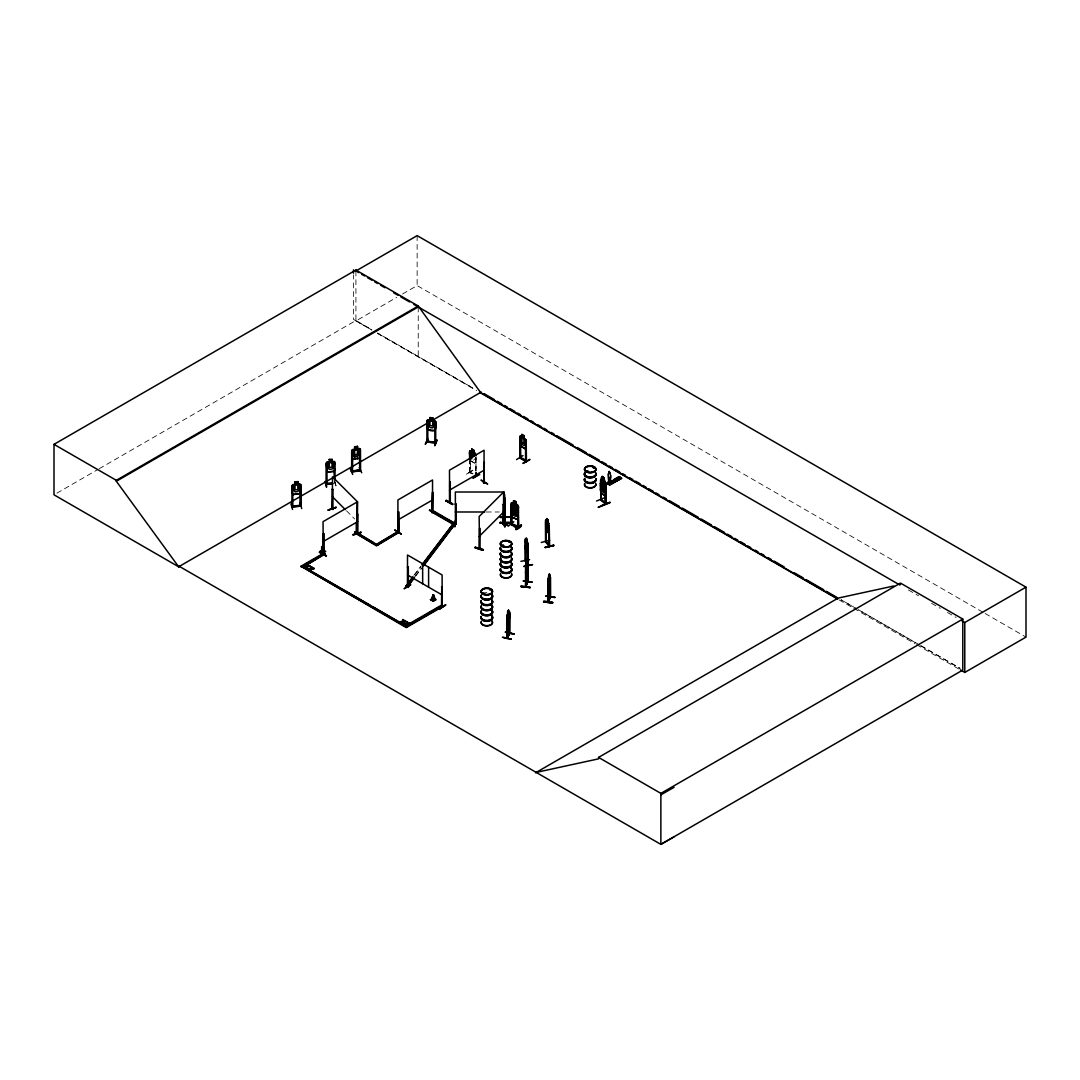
<?xml version="1.0" encoding="UTF-8"?>
<svg xmlns="http://www.w3.org/2000/svg" width="1080" height="1080" viewBox="0 0 1080 1080"><rect width="100%" height="100%" fill="white"/><g stroke="black" fill="none" stroke-linecap="round" stroke-linejoin="round"><path stroke-width="0.75" stroke-dasharray="5 3.75" d="M470.219 460.58L475.214 463.469L476.037 461.389M466.344 474.255L472.487 470.381M472.797 470.489L466.317 474.255M469.503 472.568L469.584 460.931M470.151 472.959L469.746 471.677L470.245 472.433M472.784 473.877L469.584 472.581L470.489 472.797L470.408 461.133M413.856 575.37L420.889 566.149M414.855 574.668L420.889 566.77M415.49 575.775L421.524 567.878M415.49 576.41L421.524 568.512M473.769 460.148L474.836 458.798M335.097 483.624L334.908 482.936M469.854 471.717L470.245 472.23M472.851 470.178L466.412 473.945M56.916 493.142L97.727 469.57M99.184 468.733L355.914 320.504L371.858 329.711M355.914 270.972L355.914 320.922L396.738 297.365M402.557 293.99L417.137 285.579L983.651 612.657M470.232 460.58L475.24 463.455M469.746 472.406L469.814 460.796M334.287 480.924L336.353 486.095L334.787 480.857M470.138 472.919L470.178 459.594M486.338 511.988L499.379 511.988M335.934 486.068L334.287 480.506M470.475 472.298L473.013 473.756M371.642 329.832L353.471 319.383L353.471 274.806M377.46 333.18L473.31 388.3L377.663 333.059M857.021 608.958L841.05 599.764L856.98 608.971M919.472 644.868L858.479 609.782L919.31 644.963M920.916 645.692L960.134 668.25M985.122 613.494L1026 637.106M908.428 589.964L918.54 595.796M931.541 603.302L940.221 608.31M947.443 612.481L956.111 617.49M920.754 645.786L959.89 668.385M355.914 320.922L371.858 330.129M377.663 333.477L476.699 390.65M839.106 599.886L852.255 607.487M853.726 608.324L915.098 643.761M916.555 644.612L958.932 669.074M346.518 510.813L354.686 518.967M476.199 457.772L476.199 471.096M475.97 454.829L475.983 472.892M475.619 457.448L475.619 470.759M475.389 457.569L475.389 470.894M418.244 306.95L418.244 356.9M417.137 235.629L417.137 285.579M485.325 592.704A5.724 3.308 0 0 1 486.81 592.596"/><path stroke-width="1.5" d="M526.082 585.9L527.661 581.877M527.971 544.212L527.539 542.781L527.715 582.39L527.58 581.054M433.188 597.335C432.432 589.288 437.683 603.639 431.96 600.115L433.269 594.702L433.985 598.725M610.119 483.557L610.511 477.252A2.038 1.175 60 0 0 610.214 474.458L610.187 472.433M610.511 477.252L610.214 483.502L608.648 482.476L609.066 484.07L608.742 481.937L607.554 482.625L607.716 483.786L619.866 477.265L607.527 483.584M527.499 566.933L525.865 573.899L525.663 571.968M546.21 530.442L546.278 542.12L545.495 541.755L549.315 546.507L548.91 523.543M546.237 541.62L549.612 546.44L549.221 525.974L549.234 546.494M550.53 596.376L547.938 602.1L548.154 579.191L547.992 580.662M547.992 602.073L548.181 600.912M548.546 601.695L549.342 577.368L548.654 583.524M550.017 597.524L550.22 577.071L549.95 597.456M550.611 597.119L550.53 577.125M521.221 585.995C548.707 589.95 502.619 584.712 530.172 587.493M521.114 586.683L521.235 585.981M503.456 504.144L504.279 504.333L503.456 504.144L503.496 524.718L503.618 492.035L479.156 516.51L479.561 548.707M503.159 524.111L503.901 524.259L503.618 504.185L503.159 524.624L503.942 524.205M503.348 523.395C504.576 525.029 503.037 523.841 503.361 523.787M506.642 623.363C508.491 631.638 512.514 600.912 506.979 615.37M543.564 601.776C551.961 600.534 559.292 604.8 543.564 601.776L552.474 603.045M543.672 601.493L552.569 602.788M543.686 601.168L552.582 602.438M322.11 552.393C319.383 537.57 328.928 555.363 321.462 552.082L322.542 546.831M432.608 600.44L433.04 594.864L431.663 599.657M608.796 471.623L608.675 473.688L609.309 471.339M609.282 482.193L608.486 482.855L609.444 482.544M608.539 482.895L609.282 482.598M511.218 639.09C492.521 634.676 508.802 639.414 511.245 639.117M525.501 586.102L525.501 586.913L525.569 565.394L527.283 560.007L527.351 582.363M321.327 551.151L322.65 546.696L321.179 551.624M433.148 594.729L431.811 599.184M507.411 637.821L507.02 617.774L507.046 638.321L506.696 637.484L509.733 633.758M509.301 633.002L509.679 633.015M509.233 633.744L509.45 611.82M526.217 562.883L525.865 586.994L526.068 566.5M474.998 547.655C482.558 547.493 489.281 553.136 474.998 547.655L482.976 550.246M475.214 547.385L483.233 550.031M475.227 547.074L483.165 550.044M321.462 552.082L322.596 546.899L324.432 551.462M431.96 600.115L433.08 594.945M520.898 561.33L529.619 559.697M513.635 503.091L513.581 500.688L516.078 501.66L516.024 504.158L518.454 506.048L518.508 527.486C514.026 529.119 509.76 521.303 511.907 524.718L512.014 504.563L511.151 504.428L512.014 504.563M512.096 523.841L518.711 526.567L517.685 526.621M512.096 524.57C508.315 523.152 521.451 527.688 517.82 527.229M517.685 527.162L517.955 507.033L518.602 527.229M548.168 579.245L549.963 575.276L549.437 576.558L549.464 573.966L548.289 579.785L548.303 602.181L550.557 597.119M549.302 531.509L548.829 533.493L545.913 529.74L546.008 519.966M482.922 593.622L483.935 592.907M489.74 589.95L490.658 589.869M502.268 545.927L502.416 545.306M503.658 545.427L502.497 545.602L503.807 545.927M509.004 542.12L509.936 541.971L509.193 542.227M506.736 616.775L507.074 615.33L506.736 638.253L509.733 633.029M587.304 471.366L587.02 471.366M593.555 467.897L593.73 467.235L593.312 467.856M593.352 467.262L593.919 467.411M615.047 480.101L616.207 479.831L615.047 479.682M505.076 522.653L504.725 497.502M521.208 586.413L530.186 587.561M525.501 559.94L525.447 560.493M525.785 560.317L525.42 561.168L525.177 539.271M507.668 614.264L507.195 638.226M549.666 540.257L541.283 542.471M319.464 552.231C340.416 563.058 305.586 544.685 325.998 555.917M401.18 534.019L394.673 529.942L401.233 534.047M452.425 504.482L445.905 500.729L452.425 504.495L452.79 503.874L446.243 500.162L445.905 500.783M452.736 504.252L445.932 500.702M600.993 492.642L605.043 495.882L605.624 493.979M328.361 510.192L336.285 507.222L328.144 510.057M336.285 507.492L328.158 510.017M525.339 448.713L526.122 446.715M519.804 443.084L520.398 445.945L525.393 448.835L526.19 446.769M359.316 458.312L360.288 455.774M351.783 457.151L352.58 459.473L359.411 458.433L360.382 455.774M525.542 565.421L526.946 558.711L526.217 570.254L525.893 569.133M526.325 560.547L526.946 558.711M526.325 561.37L526.716 560.358M526.918 561.317L527.594 560.358M526.217 563.706L526.824 562.113M526.217 568.296L526.824 566.703M523.355 580.905L532.319 582.106L523.274 581.081M525.569 586.899L527.796 581.58M426.964 421.808L427.775 421.902L427.802 442.085L426.816 441.976M426.924 427.14L427.829 429.705C436.374 433.229 436.28 428.76 435.753 421.646L434.714 420.633L427.91 419.89L427.019 420.593L427.91 429.638L434.673 430.461M429.867 420.066L429.881 417.542L432.824 417.933L432.796 420.444M432.796 417.987L432.702 420.512L434.174 421.524L434.174 426.114L432.702 427.882L429.962 427.532L428.49 425.371L428.49 420.782L429.962 420.161L429.975 417.636L432.716 418.001M427.397 439.169L425.318 444.38L427.829 438.858M434.7 420.701L432.716 420.458M435.82 442.949C434.835 443.961 423.495 440.788 427.721 441.382M426.978 441.275L427.802 442.085L426.897 441.963L426.951 420.498L429.975 420.093M435.74 421.7L435.686 443.151L435.807 442.193L434.754 442.476M435.659 423.131L434.849 423.023L434.916 443.07L435.753 443.124M434.916 443.07L435.713 442.908M427.667 441.356L435.82 442.22M436.806 440.033L434.768 445.621L436.86 440.073M434.849 445.554L436.928 440.411M300.753 491.211L299.781 493.749L292.882 494.519L299.849 493.817L300.875 491.279M335.003 480.303L335.097 462.132L334.058 461.376L327.146 462.065L326.214 463.091L327.132 472.041L334.098 471.339L335.111 468.801M518.441 512.555L517.617 514.742L511.893 512.352L511.205 509.544M360.396 470.502C343.859 473.013 354.011 470.34 360.396 469.773M305.991 568.026L306.518 566.339L306.504 568.337L307.26 565.947L309.933 565.933L307.166 566.703M310.73 569.187L310.824 568.431L308.016 568.782L308.516 569.484L310.73 568.769L310.716 570.767L311.378 568.728L314.145 568.364L311.378 569.133L311.472 566.825L310.824 568.836M402.368 623.498L403.029 621.864L405.796 621.513L403.029 621.459L401.855 623.187L403.137 619.556L403.65 620.271L403.137 619.556M307.274 564.813L306.612 566.406L307.274 564.394L307.787 565.11L307.274 564.394M409.509 623.241L410.009 623.943L407.241 624.294L407.336 623.538L410.009 623.525L407.241 623.889L406.58 625.928L407.349 621.986L407.336 623.957M407.349 621.986L406.688 623.997L403.88 624.362L406.688 623.592M307.26 566.365L307.787 564.692M311.999 567.121L311.472 568.796L314.145 568.782M401.855 623.187L402.476 621.162L399.668 621.932M403.65 619.852L403.124 621.527L405.796 621.095M407.336 623.538L407.862 622.283M548.775 575.788L549.221 574.776M548.775 576.612L549.221 575.6M548.262 579.258L548.626 575.64M548.221 581.648L548.221 601.628M548.14 589.113C551.34 583.875 544.226 594.567 549.963 585.131M548.235 601.047L550.192 597.011L549.963 575.276M350.312 469.071L352.742 474.458M523.017 455.558L516.524 459.581M601.277 491.778L600.98 500.243L601.115 477.94L605.678 482.652L605.529 503.564M290.939 503.928L292.559 509.517M326.74 486.945L325.228 481.41L326.349 487.04M407.444 587.142L407.511 554.999L442.112 574.979L442.179 607.136L440.856 605.529L406.256 625.509M408.389 586.629L407.43 586.346L408.281 586.535M408.389 587.358L408.321 567.338L407.511 567.135L408.321 567.338M476.199 472.77C475.16 478.157 475.646 473.999 476.199 476.01M508.1 526.23L513.81 521.748M455.152 521.195L454.761 526.865L455.207 521.154M455.126 521.505L455.22 526.46M519.71 457.893L520.668 458.15L520.587 443.165M524.07 435.605L523.922 438.143L524.07 435.605L521.87 434.417L520.87 441.801L521.937 444.38L523.922 445.527L524.988 444.177L524.988 439.587L523.922 438.143L526.19 440.168L526.19 461.646C527.337 459.945 512.973 453.992 525.569 460.593M503.888 523.584L503.159 523.894M503.915 524.273L503.942 523.476M357.925 533.237L357.386 533.52M398.79 531.185L397.858 531.346L398.817 531.144M432.729 512.298L432.405 511.38M507.614 611.807L508.613 610.146L507.762 612.765L508.329 610.956M509.274 633.785L509.571 613.292L509.922 633.407M506.966 625.239L509.261 621.378M505.535 632.124L514.107 634.082L505.413 632.313M507.141 638.226L509.868 633.339M514.134 633.96L505.386 632.016M291.749 506.817L300.848 506.101L300.699 485.946L299.889 486.027L300.038 506.21M291.843 506.291L300.793 505.183L299.889 506.007M332.627 483.151L326.012 483.584L332.681 483.341M332.681 483.854L326.093 484.542L326.093 464.346L326.957 464.454L326.093 464.346M357.939 533.169L356.994 534.182L357.007 501.323L332.546 476.847L332.195 509.085L332.546 488.983L333.031 509.396L332.492 508.923M356.724 533.048L356.738 521.573M357.224 533.79L357.642 533.075M502.443 545.521L503.483 546.115L503.186 545.117M484.569 593.541L483.057 593.649M586.629 471.231L586.886 471.596M587.952 471.353L586.75 471.636M616.113 480.168L615.344 479.588M414.477 577.719L407.444 586.94L405.81 586.521L412.844 576.68M421.902 564.827L453.087 524.016L454.721 524.435L423.536 565.866M405.81 586.521L411.845 578.624M422.914 564.138L453.087 524.016M414.477 577.098L407.444 586.319L405.81 585.9M423.536 565.245L454.721 524.435M360.369 469.989L351.756 471.353L351.675 472.108L351.689 450.589L352.607 449.564L359.383 448.524L360.41 449.226L360.382 470.691L351.824 472.082M527.715 582.336L527.985 545.157L528.296 565.515M525.919 586.926L527.351 581.837M545.549 541.755L545.589 520.236M548.937 545.36L549.153 545.711M549.572 546.386L545.94 541.701M600.467 499.838L605.705 504.05L605.489 483.584L605.164 503.699M351.81 450.657L352.674 449.685M456.233 523.611L454.127 524.286L432.5 511.799L433.769 511.07L455.396 523.557M455.436 524.34C457.826 524.624 454.491 521.937 455.436 524.367L455.342 492.007L504.279 492.007L504.252 524.327M504.346 523.611L503.55 523.611M319.721 552.029L326.255 555.755M295.029 484.461L293.558 485.433L293.558 490.023L295.029 491.846L297.81 491.562L299.281 489.456L299.281 484.866L297.81 484.191L297.891 481.586L294.921 481.882L295.029 484.461L291.965 485.568L291.911 507.033L292.005 506.277M326.322 463.118L327.186 462.132M479.561 528.242L479.52 548.694M503.901 504.279L503.213 504.603M507.857 525.352L500.054 522.558M479.425 548.721L479.831 528.323M509.49 633.326L509.571 632.543M479.156 536.49L503.618 512.028M292.761 505.994L291.749 506.088L292.815 506.898L292.721 486.932L291.897 487.013M299.889 505.278L300.726 505.4M327.051 484.421L326.903 464.265M545.535 520.344L548.883 523.598M525.717 561.114L525.717 547.789M528.269 564.84L525.447 560.696M323.906 553.527L323.069 553.73M397.858 531.346L398.804 531.32M432.824 512.271L432.54 492.129L431.892 512.487L432.608 512.069M449.834 501.728L449.415 502.362L450.131 501.944M515.943 506.547L513.486 505.548L513.567 508.127M515.997 508.964L517.144 510.327L517.144 514.917L515.916 516.389L513.621 515.444L512.393 512.987L512.393 508.397L513.621 508.073M511.029 514.471L511.785 517.226L517.617 519.534L518.373 517.388L517.59 509.612L511.812 507.317L511.083 507.83L511.11 514.499M517.536 509.666L518.454 510.84M518.4 517.482L517.495 519.48L511.907 517.118M513.581 500.688L513.662 503.253L512.447 503.564L512.447 508.154L513.662 510.638L515.943 511.583L517.158 510.125L516.078 501.66M517.658 504.779L511.961 502.538M511.893 512.352L517.617 514.593M518.616 507.317L517.765 507.195M521.303 524.84C522.639 528.12 507.924 533.412 521.343 524.907M515.916 529.551L521.397 525.258M319.923 551.543L322.691 549.95C315.171 552.865 326.592 552.177 322.974 553.824M484.313 482.558C484.663 479.925 482.328 483.651 484.313 482.558L484.083 462.362L483.665 482.855L484.394 482.463L483.435 482.72M602.168 483.745L600.332 483.246L600.993 482.895M586.386 471.056L587.385 470.813M354.699 449.361L353.255 450.414L353.255 455.004L354.699 456.732L357.413 456.3L358.857 454.1L358.857 449.51L357.413 448.929M526.19 461.646L519.777 457.933L519.804 436.482L521.937 436.833L521.87 434.417M519.804 436.482L520.519 436.104M511.11 507.951L511.907 507.37M456.26 524.124L445.298 518.346M455.342 524.124L454.127 524.286M456.165 524.354L456.165 504.144L455.342 504.144L456.165 504.144M503.577 524.164L504.374 524.124M433.188 594.986L434.916 599.495M607.986 483.854L619.826 477.265M609.161 484.637L621.189 478.022M621.014 477.725L621.581 478.264L609.417 484.772L621.608 478.264L609.836 485.014L607.379 483.597L619.272 476.726C615.587 477.158 623.781 480.127 618.084 477.239M610.902 484.056L610.902 483.192L609.296 484.502M621.418 478.062L619.272 476.564M323.622 533.466L323.568 553.446M357.291 514.296L357.224 534.317L357.71 533.763M470.178 452.939L469.584 452.601L470.178 459.594M354.915 531.751L361.085 535.694M398.507 511.772L398.817 531.86L398.736 511.893M432.851 512.231L432.175 512.582L432.756 492.251M450.063 482.004L450.293 502.187L450.293 482.139M483.827 482.787L484.313 462.496M475.43 475.214L476.213 475.335M479.399 473.904C473.135 479.291 468.356 479.655 479.75 474.525M436.334 513.783L429.813 510.057M398.507 531.023L398.088 532.251L398.804 531.832L397.858 532.13L397.926 499.959L432.54 479.979L432.5 512.419L452.695 524.07M449.699 482.476L449.631 502.497L450.293 502.119M404.231 588.789L410.778 584.712L404.325 588.479M407.538 587.169L408.281 587.264M441.518 606.839L441.747 586.643L442.341 606.933M442.341 586.98L441.518 586.778M441.45 606.204L442.422 606.245L406.256 626.967L301.023 566.217L406.256 627.588L442.125 606.879M439.425 609.147C458.69 596.025 426.006 617.625 445.608 605.178M179.442 566.42L178.74 566.838L54 494.815L54 444.353L355.914 270.041L418.244 306.018L480.573 392.472L837.432 598.509M355.914 270.041L355.914 270.972L417.137 235.629L1026 587.156L1026 637.106L964.778 672.449L960.404 669.911M54 444.353L116.33 480.33L418.244 306.018M674.082 836.838L660.865 844.371L179.361 566.379L178.646 566.784L116.33 481.262L418.244 306.95M178.646 566.784L426.721 423.549M432.554 420.201L481.275 392.067M471.771 451.467L471.771 449.01L471.771 451.629L470.718 451.832L471.771 459M476.037 454.788L475.214 453.533C467.478 447.026 469.921 452.79 469.584 459.257M471.704 449.05L473.904 450.239L473.837 452.736L475.281 453.492M323.041 541.647L357.642 521.667M520.412 436.037L526.19 440.168L526.419 461.511L519.98 457.758L519.993 437.832L520.425 458.312M376.515 544.442L398.142 531.32L399.411 532.049L376.515 545.886L354.888 532.778L356.144 532.049L377.771 545.157M354.888 533.399L356.144 532.669L373.451 542.66M322.906 553.27L325.688 551.475L322.906 549.882M301.023 566.217L323.919 553L325.175 553.73L303.548 566.838L302.292 566.109L301.023 566.838M303.723 565.286L313.821 559.454M316.71 557.793L323.919 553.621L325.175 554.351M325.175 553.73L303.548 566.838M525.542 441.288L526.351 441.49L525.542 441.288L525.569 461.322M520.398 445.945L525.393 448.835M397.926 519.939L432.54 499.959M449.483 490.185L484.083 470.205M379.39 542.768L398.142 531.954L399.411 532.669M432.5 512.419L433.769 511.69L442.422 516.686M354.888 532.778L376.515 545.265L399.411 532.049M523.098 463.064C532.845 457.421 531.806 458.851 523.152 463.455M608.769 473.634A2.038 1.175 60 0 0 608.472 476.077L608.783 482.827M607.554 482.625L608.918 482.031M613.845 479.682C619.637 482.288 611.334 480.114 615.033 478.994L617.193 480.249M616.1 478.386C621.891 480.992 613.575 478.818 617.288 477.698L619.448 478.953M607.716 482.72L609.552 484.475L610.902 483.192M609.323 484.61L621.04 477.846M430.421 599.711L433.188 597.915M430.421 599.643L433.188 601.304L436.171 599.643L433.404 597.915M420.674 617.814L406.256 626.13L406.593 623.93L404.379 624.645L406.593 624.348M423.549 616.14L439.412 606.987M535.518 772.821L838.148 598.091L893.903 585.968M536.22 772.403L598.55 758.849L598.55 757.404L900.464 583.092L962.793 619.07L962.793 670.059L660.865 844.371L660.865 793.382L962.793 619.07M900.464 584.537L899.762 584.955L413.897 304.439M961.889 620.825L964.778 622.499L1026 587.156M660.865 794.84L674.082 787.307M483.611 593.595L484.353 593.744M426.964 441.058L427.694 441.126M600.885 482.827L605.678 487.445M602.221 483.881L601.344 483.989L601.344 488.579L602.221 491.252L603.869 492.575L604.746 491.306L603.869 485.19L604.976 486.108M600.332 489.848L600.413 483.219M605.003 496.044L600.871 492.723L600.413 489.807M604.031 477.873L602.221 476.483L604.031 477.873L604.76 481.923L603.895 487.769L601.412 483.773L602.303 476.456L602.303 478.913M601.02 480.222L601.074 500.243L600.534 479.831L601.277 480.114M605.07 481.288L605.678 482.652M600.494 484.988L601.02 487.877L605.164 491.184L605.759 489.226M600.804 499.702L606.015 503.995L605.961 483.975L605.232 483.678M601.02 487.877L605.124 491.063M600.804 498.933L601.074 499.514M596.565 500.999L604.098 497.921M602.168 505.183C629.033 494.762 575.883 516.226 609.944 502.754M483.989 482.369L484.083 450.225L449.483 470.205L449.631 502.497M398.196 532.224L398.156 512.231M332.964 489.402L332.262 489.078M352.998 534.519L361.139 532.399L353.214 535.073M359.586 469.881L359.707 470.867L359.627 470.111M360.45 470.732L360.288 449.226L359.316 448.565M511.38 523.53L512.014 523.787M517.874 526.986L517.955 507.033M548.06 522.544L548.1 520.061L547.965 532.399M548.1 522.518L547.965 529.942L546.169 525.717L546.79 521.1M546.21 522.113L545.576 521.762L545.792 542.146M545.94 540.972L546.237 542.146M545.279 547.155L553.851 545.643L545.306 547.223M553.676 545.306L545.332 547.587M545.279 547.56L553.662 545.009M587.601 471.744L586.359 471.353M327.011 483.732L326.808 484.232M321.867 550.773L322.663 550.611M483.719 482.139L484.394 481.734L483.665 482.328M525.461 540.675L525.42 561.168M526.946 541.715L527.62 542.822M525.461 548.816C523.571 539.636 527.432 557.82 527.877 550.841M528.053 564.449L528.012 564.354M532.494 564.503L523.76 566.487L532.494 564.786M407.768 586.251L407.511 587.115M354.699 450.185L357.413 449.739M354.699 454.775L357.413 454.329M352.526 451.967L351.635 451.913L352.526 451.967L352.418 471.717M359.505 450.671L360.382 450.711L359.505 450.671L359.694 470.839M359.289 467.654L361.719 472.757M511.178 523.76L511.907 523.989M511.339 524.259L511.339 504.279M309.933 566.352L304.304 567.054M311.472 568.377L314.145 568.364M405.796 621.513L400.167 622.215M306.612 566.001L303.804 566.77M309.933 565.933L307.166 566.298L306.504 568.337M329.171 459.405L332.154 459.162L332.046 461.714L333.531 462.389L333.531 466.979L332.046 469.085L329.279 469.368L327.794 467.546L327.794 462.956L329.279 461.983L329.184 459.459M334.125 463.55L335.003 463.644L334.125 463.55L334.179 478.71M334.098 471.339L327.132 472.041M294.935 481.937L297.81 481.734M297.783 481.68L297.81 484.191L300.875 484.663L300.753 506.101L292.005 507.006M300.105 503.01L301.725 508.558M487.593 484.124L481.005 480.087L487.526 483.813M429.502 510.165L434.768 513.149M354.645 531.86L359.87 534.843M475.943 476.226L475.983 472.892M520.223 458.271L519.71 457.164L520.425 457.583M525.771 461.133L525.771 441.153M352.337 471.757L352.445 451.791M326.255 484.529L326.174 483.543M508.478 612.725L508.478 620.096L507.614 621.648L507.141 620.5M504.589 503.456L504.563 499.23L504.468 501.836M504.522 506.034L504.617 504.549L504.63 512.636M504.86 521.546L504.913 526.865L504.346 521.573M504.63 494.451L504.63 522.612M455.342 511.988L484.704 511.988M500.296 517.131L509.476 517.293M500.296 522.383L509.476 522.329L509.476 523.017L500.296 523.017L500.296 522.315M500.296 522.747L509.476 522.666M500.296 522.95L509.476 522.95M434.957 442.085L434.754 442.989M435.686 442.422L427.869 441.382M528.026 565.137L528.106 564.435M526.19 560.399L526.217 572.711M545.967 596.241L554.877 597.551M432.608 511.339L431.892 512.487M507.573 611.78L507.708 614.29M587.304 470.759L588.019 471.177M511.785 523.962L511.826 524.731M518.427 526.77L518.427 527.499M504.428 526.446L504.428 522.518M504.873 526.811L504.833 522.842M513.662 500.796L515.943 501.755M513.716 503.213L511.137 502.997L511.205 524.462M502.443 545.683L502.767 545.954M408.321 587.318L407.727 567M355.914 270.972L358.817 272.646M361.719 274.32L364.621 275.994M367.511 277.668L371.858 280.179M374.76 281.853L377.663 283.527M380.565 285.201L384.912 287.712M393.606 292.734L397.953 295.245M400.856 296.919L409.55 301.928M484.191 393.741L494.384 399.627M497.3 401.315L501.674 403.839M504.576 405.513L507.492 407.201M510.408 408.875L514.782 411.399M517.698 413.087L520.601 414.774M523.517 416.448L527.89 418.973M530.807 420.66L533.709 422.334M538.083 424.858L540.999 426.546M543.915 428.22L546.817 429.908M551.192 432.432L554.108 434.106M557.024 435.794L573.048 445.041M577.409 447.565L586.157 452.615M589.059 454.288L599.265 460.175M602.168 461.862L606.542 464.387M609.457 466.061L612.374 467.748M615.289 469.436L619.65 471.947M622.566 473.634L625.482 475.322M629.843 477.833L632.759 479.52M635.675 481.208L640.049 483.732M642.965 485.406L645.867 487.094M648.783 488.768L653.157 491.292M656.073 492.98L658.976 494.654M663.35 497.178L666.265 498.865M669.182 500.54L679.374 506.425M682.29 508.113L698.315 517.361M701.217 519.048L711.423 524.934M714.326 526.608L724.532 532.508M727.434 534.182L731.808 536.706M734.724 538.394L737.64 540.067M740.556 541.755L744.917 544.28M747.833 545.954L750.749 547.641M755.109 550.165L758.025 551.84M760.941 553.527L763.857 555.201M768.231 557.726L771.134 559.413M774.05 561.087L784.242 566.987M794.448 572.873L803.183 577.908M806.099 579.596L823.581 589.68M826.484 591.368L836.69 597.254M479.615 392.337L837.648 599.049M608.31 483.759L608.31 482.301L609.066 482.612M609.066 484.07L608.405 482.233M470.259 450.671L471.852 451.589M469.557 453.479L473.769 455.895M407.511 574.979L442.112 594.958M311.999 567.54L311.472 566.825M305.168 567.783L370.035 605.232M372.911 606.893L398.858 621.864M401.746 623.538L407.511 626.859L302.292 566.109M598.55 757.404L660.865 793.382M300.767 484.718L299.768 483.935L292.896 484.542M601.331 499.622L605.975 503.199M332.978 508.626L332.222 508.288L332.276 509.126M332.276 508.397L332.735 509.517M332.546 496.827L345.357 509.652M548.1 520.061L546.75 518.508L546.79 530.928M546.79 521.924L547.965 523.395M546.79 526.5L547.965 527.985M545.832 541.404L545.521 541.809M474.836 454.208L473.769 450.32M353.012 534.843L360.909 532.116M475.187 453.6L475.889 454.829M526.136 540.176L525.38 538.933L527.526 542.849M525.393 548.788L527.648 552.704M525.461 560.655L528.255 565.529M357.413 458.757L357.507 446.364L354.577 446.783L354.699 459.189M357.48 448.767L357.48 446.31M351.689 457.178L352.607 459.54M292.882 494.519L291.951 492.102L292.046 485.527M499.851 522.72L507.789 525.056M548.289 584.375L548.654 585.495L549.707 581.108L549.369 573.952M433.526 594.918L434.768 599.981M324.284 551.948L323.041 546.885L323.744 552.312M586.535 471.056L586.305 471.433A5.711 3.294 0 0 0 595.715 469.935A5.711 3.294 0 0 0 588.721 465.899A5.711 3.294 0 0 0 586.157 471.407M506.763 623.308L507.06 625.253M356.994 534.182L357.642 501.687L323.041 521.667L323.244 553.959L323.257 533.938M433.445 594.972L434.228 600.359M525.569 571.955L525.771 573.885M608.472 476.077L608.769 482.679M433.323 594.999L433.431 600.52M322.826 546.966L322.947 552.488M504.576 502.146L504.563 499.23M964.778 622.499L964.778 672.449M610.74 483.084L610.74 483.786M608.742 481.937L608.742 482.8M603.788 485.231C605.381 482.8 600.534 478.967 602.14 483.908M526.838 558.698L526.824 571.131M508.518 610.133L508.586 612.738M473.769 456.651L473.769 453.6L471.771 452.452L471.771 457.043M469.719 451.183L469.814 459.121M441.747 586.643L441.747 606.623M435.983 513.999L429.449 510.273M428.598 567.176L428.598 587.156M422.658 563.746L422.658 583.726M408.092 567.473L408.159 587.493M357.871 513.958L357.871 534.006M356.319 522.761L356.279 533.196M353.471 269.851L353.471 273.159M323.838 533.588L323.851 553.649M116.33 480.33L116.33 481.262M595.688 483.597A5.684 3.281 0 0 1 590.193 487.728A5.684 3.281 0 0 1 584.699 483.597M595.715 473.783A5.711 3.294 0 0 1 590.193 477.927A5.711 3.294 0 0 1 584.672 473.783M595.728 472.851A5.724 3.308 0 0 1 590.193 477.009A5.724 3.308 0 0 1 584.658 472.851M595.715 479.291A5.711 3.294 0 0 1 590.193 483.449A5.711 3.294 0 0 1 584.672 479.291M595.796 478.953A5.805 3.348 0 0 1 590.193 483.179A5.805 3.348 0 0 1 584.591 478.953M595.796 478.67A5.805 3.348 0 0 1 590.193 482.895A5.805 3.348 0 0 1 584.591 478.67M595.728 478.359A5.724 3.308 0 0 1 590.193 482.531A5.724 3.308 0 0 1 584.658 478.359M595.796 473.445A5.805 3.348 0 0 1 590.193 477.657A5.805 3.348 0 0 1 584.591 473.445M595.796 473.162A5.805 3.348 0 0 1 590.193 477.374A5.805 3.348 0 0 1 584.591 473.162M595.715 483.894A5.711 3.294 0 0 1 590.193 488.052A5.711 3.294 0 0 1 584.672 483.894M511.569 557.969A5.684 3.281 0 0 1 506.075 562.1A5.684 3.281 0 0 1 500.58 557.969M511.583 548.14A5.711 3.294 0 0 1 506.075 552.285A5.711 3.294 0 0 1 500.553 548.14M511.596 547.209A5.724 3.308 0 0 1 506.075 551.381A5.724 3.308 0 0 1 500.54 547.209M511.583 553.649A5.711 3.294 0 0 1 506.075 557.807A5.711 3.294 0 0 1 500.553 553.649M511.096 552.514A5.805 3.348 0 0 1 506.831 557.51A5.805 3.348 0 0 1 500.459 553.325M511.096 552.231A5.805 3.348 0 0 1 506.831 557.226A5.805 3.348 0 0 1 500.459 553.041M511.596 552.731A5.724 3.308 0 0 1 506.075 556.889A5.724 3.308 0 0 1 500.54 552.731M511.096 546.993A5.805 3.348 0 0 1 506.831 552.001A5.805 3.348 0 0 1 500.459 547.803M511.096 546.71A5.805 3.348 0 0 1 506.831 551.718A5.805 3.348 0 0 1 500.459 547.519M511.583 558.32A5.697 3.294 0 0 1 506.075 562.451A5.697 3.294 0 0 1 500.567 558.32M511.583 558.792A5.697 3.294 0 0 1 506.075 562.937A5.697 3.294 0 0 1 500.567 558.792M511.569 573.683A5.684 3.281 0 0 1 506.075 577.813A5.684 3.281 0 0 1 500.58 573.683M511.61 558.495A5.738 3.308 0 0 1 506.075 562.667A5.738 3.308 0 0 1 500.526 558.495M511.583 563.855A5.711 3.294 0 0 1 506.075 567.999A5.711 3.294 0 0 1 500.553 563.855M511.596 562.923A5.724 3.308 0 0 1 506.075 567.095A5.724 3.308 0 0 1 500.54 562.923M511.583 569.363A5.711 3.294 0 0 1 506.075 573.52A5.711 3.294 0 0 1 500.553 569.363M511.096 568.229A5.805 3.348 0 0 1 506.831 573.224A5.805 3.348 0 0 1 500.459 569.038M511.096 567.945A5.805 3.348 0 0 1 506.831 572.94A5.805 3.348 0 0 1 500.459 568.755M511.596 568.445A5.724 3.308 0 0 1 506.075 572.602A5.724 3.308 0 0 1 500.54 568.445M511.096 562.707A5.805 3.348 0 0 1 506.831 567.716A5.805 3.348 0 0 1 500.459 563.517M511.096 562.424A5.805 3.348 0 0 1 506.831 567.432A5.805 3.348 0 0 1 500.459 563.234M511.596 573.993A5.724 3.308 0 0 1 506.075 578.151A5.724 3.308 0 0 1 500.54 573.993M491.751 594.243A5.711 3.294 0 0 1 487.553 599.171A5.711 3.294 0 0 1 481.288 595.039M491.764 600.683A5.724 3.308 0 0 1 487.553 605.61A5.724 3.308 0 0 1 481.275 601.479M491.832 600.332A5.805 3.348 0 0 1 487.566 605.34A5.805 3.348 0 0 1 481.208 601.142M491.832 600.048A5.805 3.348 0 0 1 487.566 605.057A5.805 3.348 0 0 1 481.208 600.858M491.832 594.824A5.805 3.348 0 0 1 487.566 599.819A5.805 3.348 0 0 1 481.208 595.634M491.832 594.54A5.805 3.348 0 0 1 487.566 599.535A5.805 3.348 0 0 1 481.208 595.35M491.764 595.175A5.724 3.308 0 0 1 487.553 600.102A5.724 3.308 0 0 1 481.275 595.971M491.751 599.764A5.711 3.294 0 0 1 487.553 604.679A5.711 3.294 0 0 1 481.288 600.561M491.751 605.34A5.697 3.294 0 0 1 487.553 610.254A5.697 3.294 0 0 1 481.302 606.137M491.751 604.989A5.697 3.294 0 0 1 487.553 609.889A5.697 3.294 0 0 1 481.302 605.772M491.778 605.515A5.738 3.308 0 0 1 487.553 610.443A5.738 3.308 0 0 1 481.275 606.312M491.764 610.889A5.724 3.308 0 0 1 487.553 615.816A5.724 3.308 0 0 1 481.275 611.685M491.751 609.957A5.711 3.294 0 0 1 487.553 614.885A5.711 3.294 0 0 1 481.288 610.754M491.764 616.397A5.724 3.308 0 0 1 487.553 621.324A5.724 3.308 0 0 1 481.275 617.193M491.832 616.046A5.805 3.348 0 0 1 487.566 621.054A5.805 3.348 0 0 1 481.208 616.856M491.832 615.762A5.805 3.348 0 0 1 487.566 620.77A5.805 3.348 0 0 1 481.208 616.572M491.832 610.538A5.805 3.348 0 0 1 487.566 615.533A5.805 3.348 0 0 1 481.208 611.348M491.832 610.254A5.805 3.348 0 0 1 487.566 615.249A5.805 3.348 0 0 1 481.208 611.064M491.751 615.479A5.711 3.294 0 0 1 487.553 620.393A5.711 3.294 0 0 1 481.288 616.275M491.778 621.014A5.738 3.308 0 0 1 487.553 625.955A5.738 3.308 0 0 1 481.275 621.81M491.751 620.703A5.697 3.294 0 0 1 487.553 625.604A5.697 3.294 0 0 1 481.302 621.486M491.751 605.799A5.697 3.294 0 0 1 488.282 610.632A5.697 3.294 0 0 1 481.113 607.446M550.112 582.188L549.976 585.171L550.206 582.201M604.476 492.277L602.937 488.754L601.992 490.361L601.412 489.915L602.573 487.904L601.466 484.218L602.91 487.634C603.572 484.461 605.637 487.431 603.288 488.511L604.476 492.277M516.848 515.943L514.701 512.77C513.702 516.226 510.867 513.769 514.175 512.014L512.636 508.586L514.661 511.663C515.538 508.315 518.495 510.84 515.201 512.447L516.848 515.943M527.378 547.979L526.905 549.113C523.503 537.192 527.796 532.224 527.378 547.979M546.062 596.066L554.958 597.362L546.062 596.066M432.851 511.502L432.162 511.893L432.851 511.502M508.478 613.548L507.614 619.677L508.478 613.548M356.927 446.958L355.185 447.242L355.185 448.052L356.927 447.782L356.927 446.958M331.56 459.716L329.778 459.891L329.778 460.714L331.56 460.539L331.56 459.716M332.046 462.537L329.279 462.807L329.279 467.397L332.046 467.127L332.046 462.537M297.31 482.193L295.529 482.369L295.529 483.192L297.31 483.017L297.31 482.193M297.81 485.014L295.029 485.285L295.029 489.875L297.81 489.605L297.81 485.014M509.476 516.996L500.296 517.428L509.476 517.01M432.216 418.406L430.448 418.176L430.448 418.986L432.216 419.215L432.216 418.406M432.702 421.335L429.962 420.971L429.962 425.561L432.702 425.925L432.702 421.335M515.511 506.79L514.039 506.196L515.511 507.614L515.511 506.79M515.916 509.827L513.621 508.896L513.621 513.486L515.916 514.418L515.916 509.827M515.538 501.984L514.067 501.377L515.538 502.808L515.538 501.984M515.943 505.022L513.662 504.077L513.662 508.667L515.943 509.612L515.943 505.022M523.571 435.901L522.288 435.159L523.571 436.712L523.571 435.901M523.922 438.966L521.937 437.819L521.937 442.409L523.922 443.556L523.922 438.966M473.405 450.522L472.136 449.793L473.405 451.346L473.405 450.522M603.572 482.909L602.519 482.072L603.572 483.732L603.572 482.909M603.869 486.014L602.221 484.704L602.221 489.294L603.869 490.604L603.869 486.014M603.599 478.116L602.559 477.265L603.599 478.926L603.599 478.116M603.895 481.221L602.276 479.885L602.276 484.475L603.895 485.811L603.895 481.221M547.749 520.263L547.007 519.318L547.749 521.087L547.749 520.263M526.757 539.419L526.203 538.421L526.757 540.23L526.757 539.419M526.905 542.565L526.041 541.013L526.905 547.155L526.905 542.565M586.17 471.879A5.684 3.281 0 0 0 595.688 470.408A5.684 3.281 0 0 0 588.721 466.385A5.684 3.281 0 0 0 586.17 471.879M586.143 471.623A5.738 3.308 0 0 0 595.728 470.138A5.738 3.308 0 0 0 588.708 466.088A5.738 3.308 0 0 0 586.143 471.623M503.199 546.507A5.738 3.308 0 0 0 511.799 543.645A5.738 3.308 0 0 0 503.199 540.783A5.738 3.308 0 0 0 503.199 546.507M503.226 546.777A5.697 3.294 0 0 0 511.772 543.929A5.697 3.294 0 0 0 503.226 541.053A5.697 3.294 0 0 0 503.226 546.764A5.697 3.294 0 0 0 511.772 543.915A5.697 3.294 0 0 0 503.226 541.08A5.697 3.294 0 0 0 503.226 546.777M483.962 594.121A5.697 3.294 0 0 0 492.507 591.273A5.697 3.294 0 0 0 483.962 588.425A5.697 3.294 0 0 0 483.962 594.121M483.962 594.594A5.684 3.281 0 0 0 492.494 591.745A5.684 3.281 0 0 0 483.962 588.897A5.684 3.281 0 0 0 483.962 594.594M482.747 593.798A5.738 3.308 0 0 0 492.345 592.312A5.738 3.308 0 0 0 485.325 588.249A5.738 3.308 0 0 0 482.747 593.798"/></g></svg>
